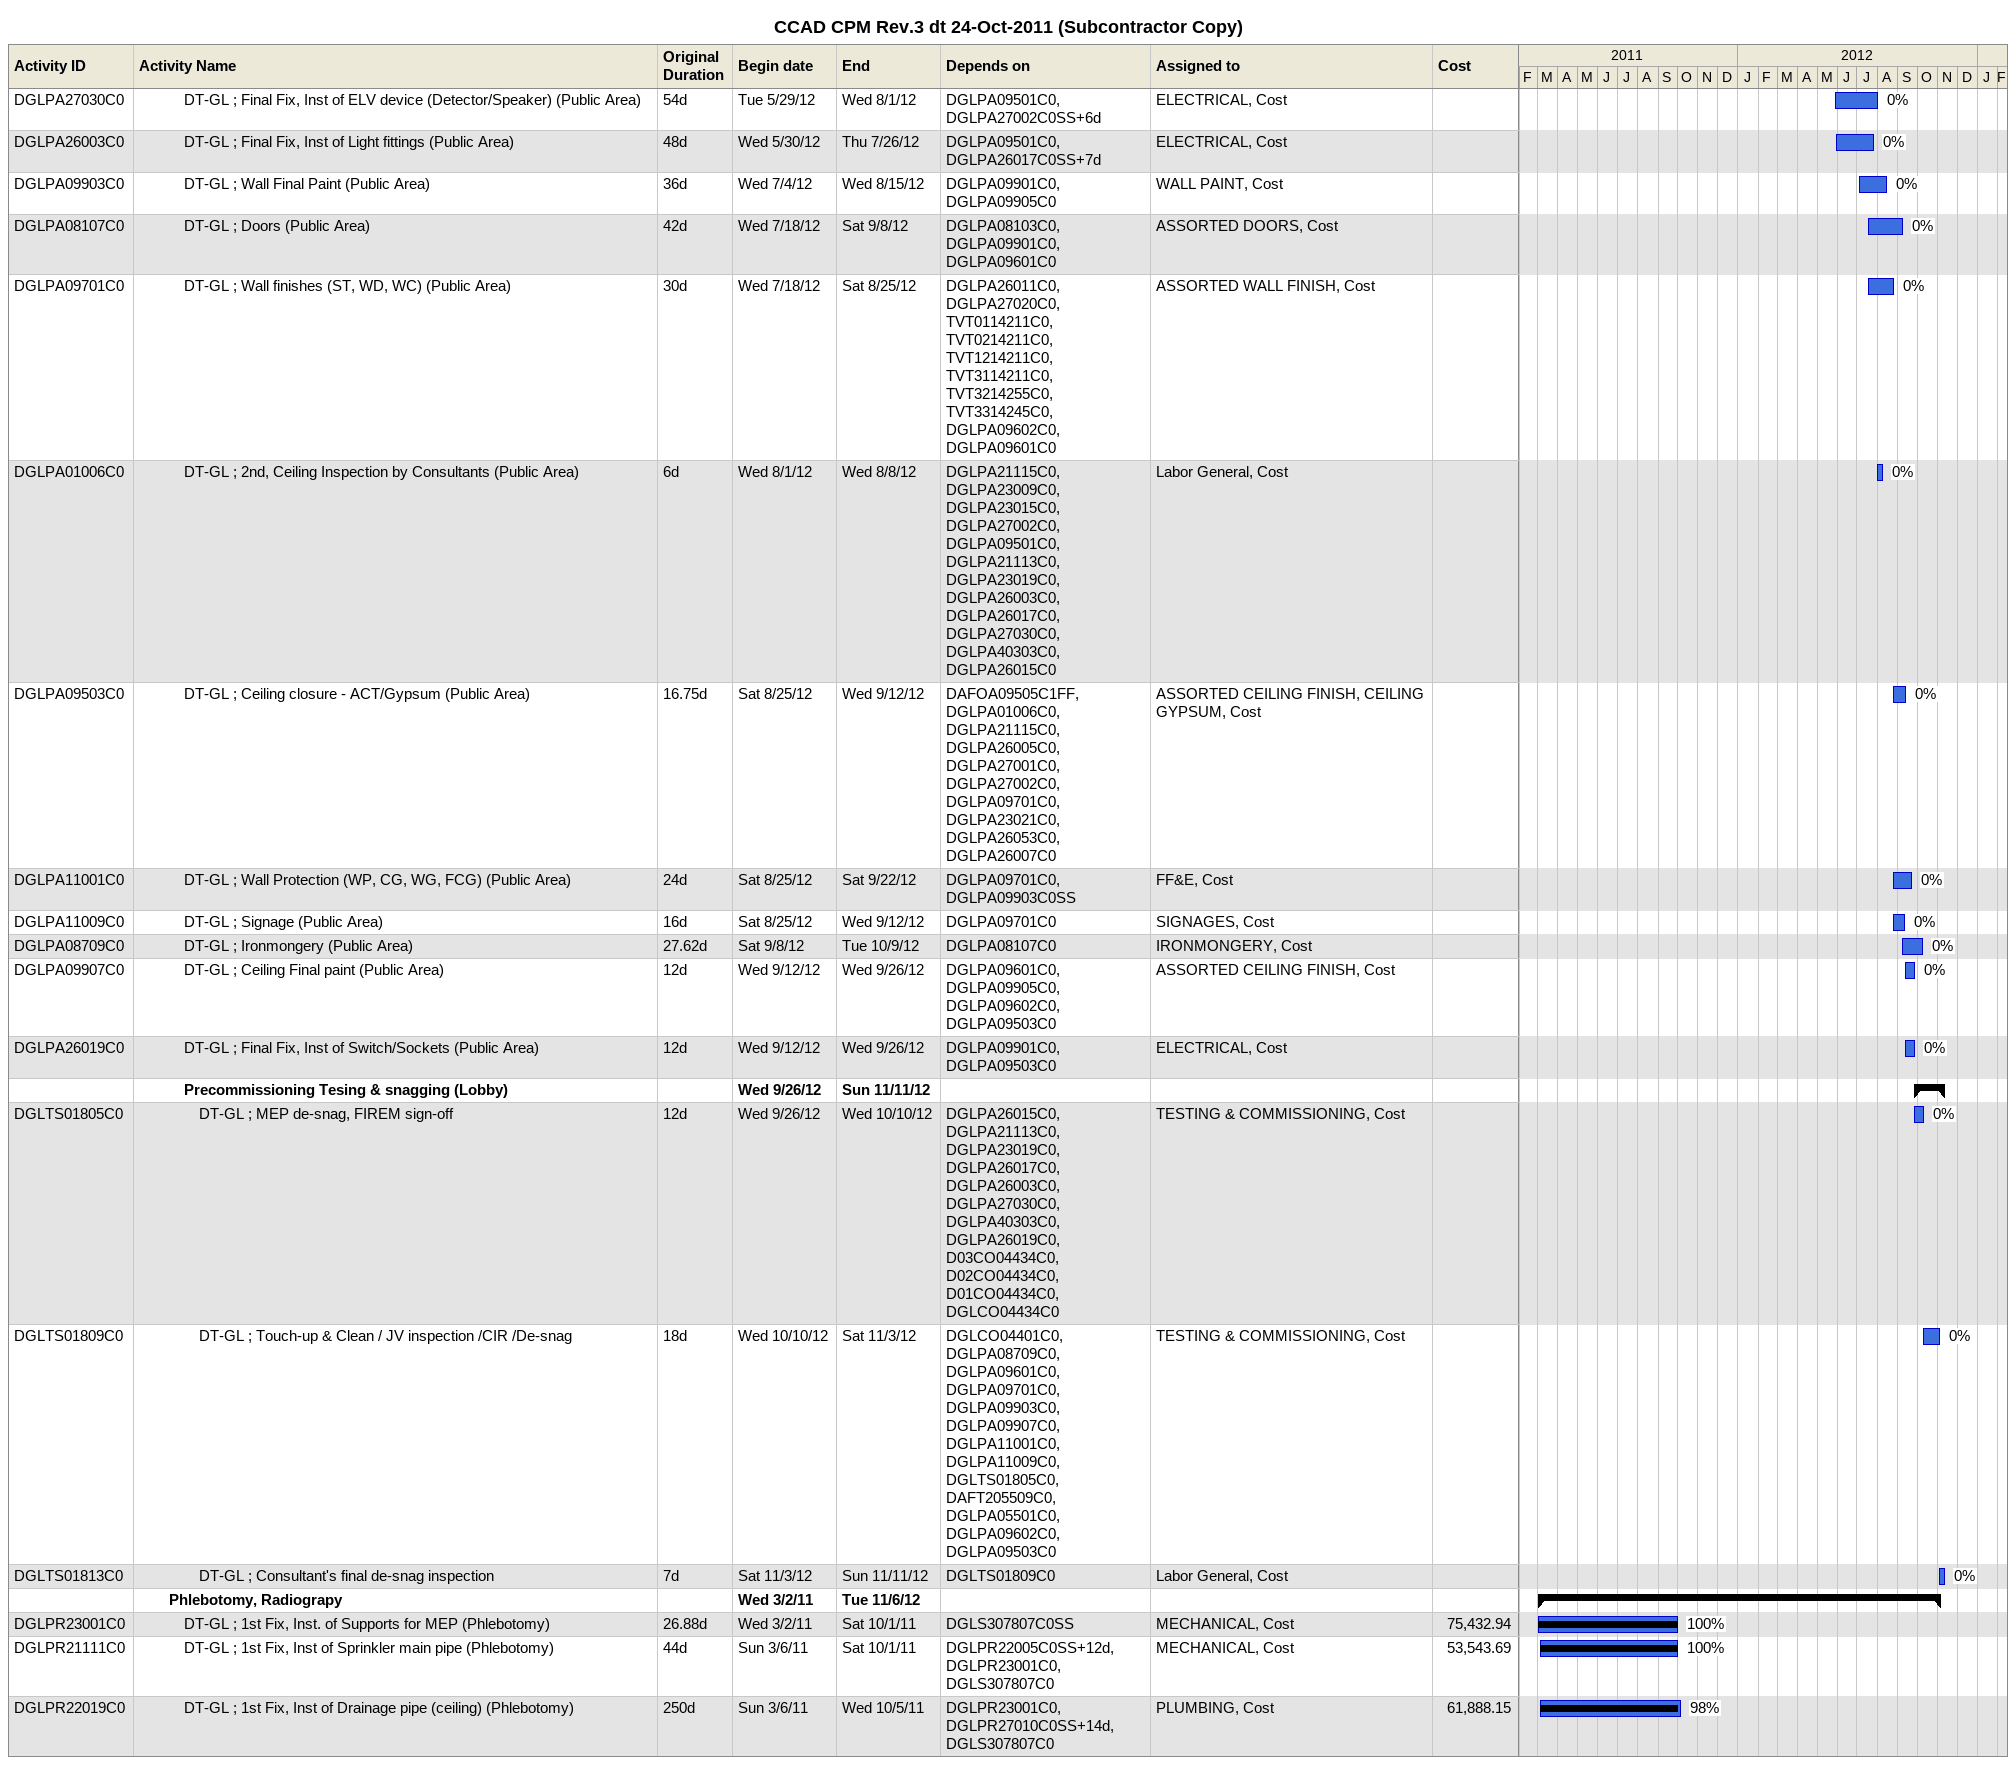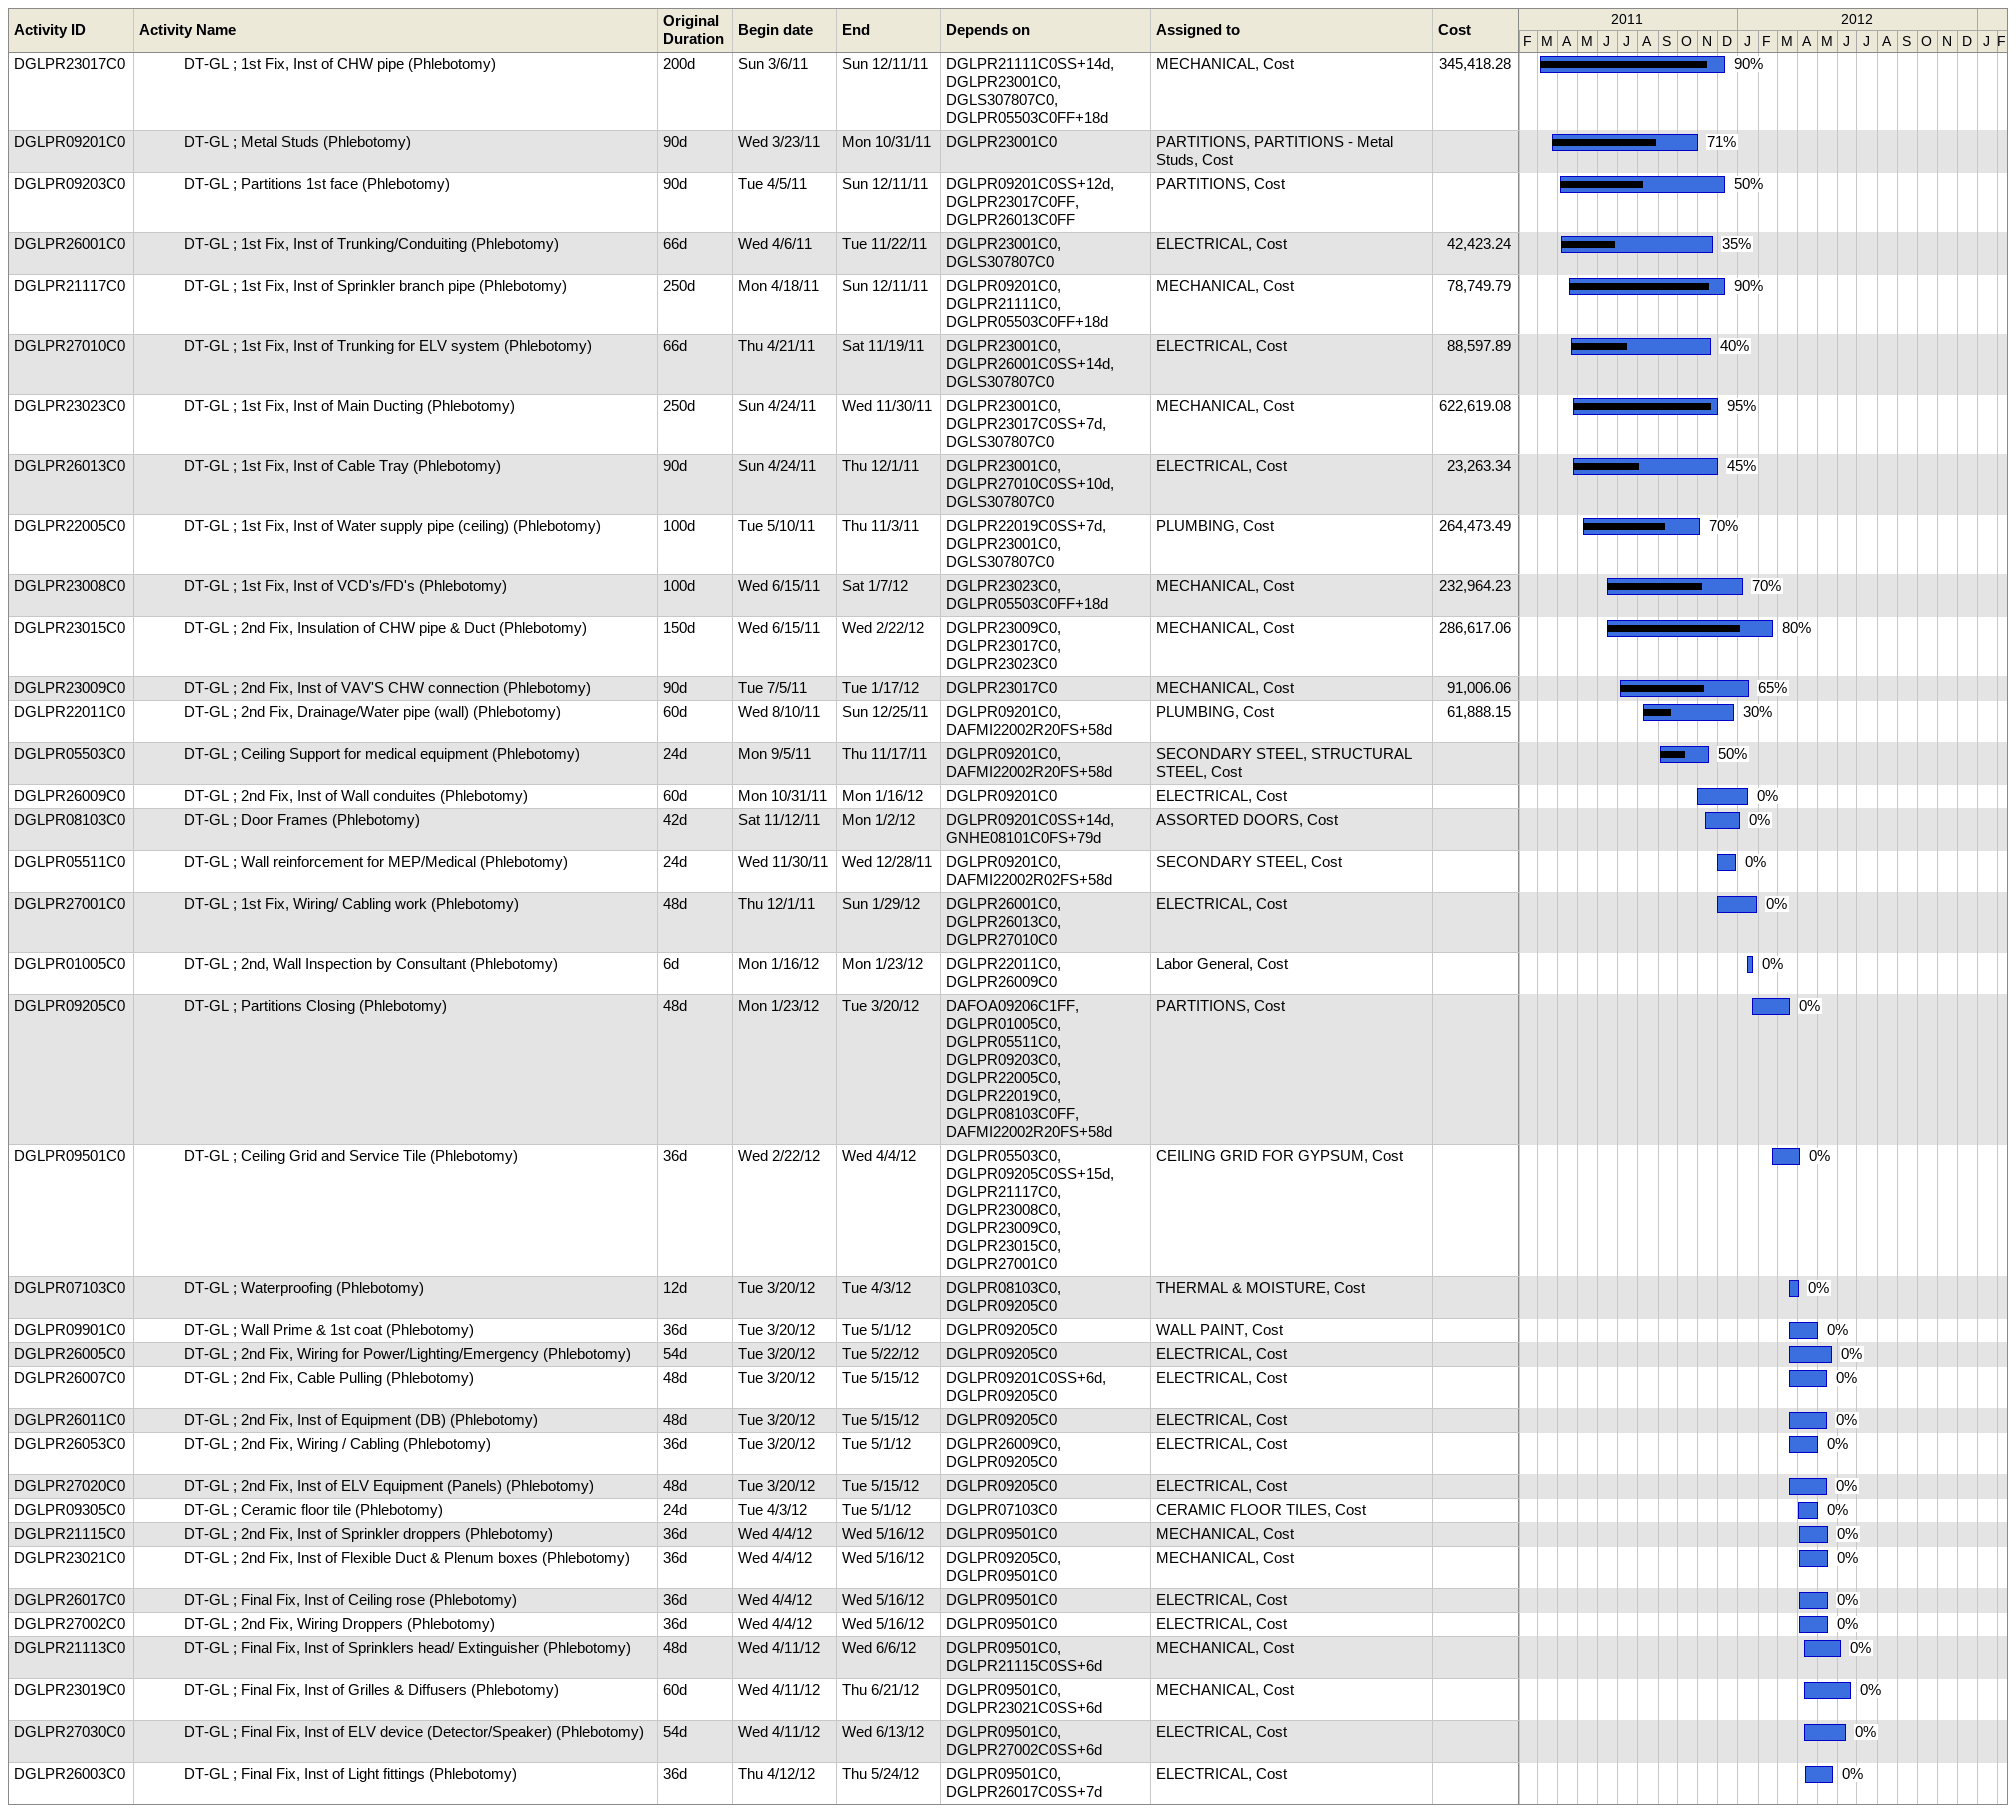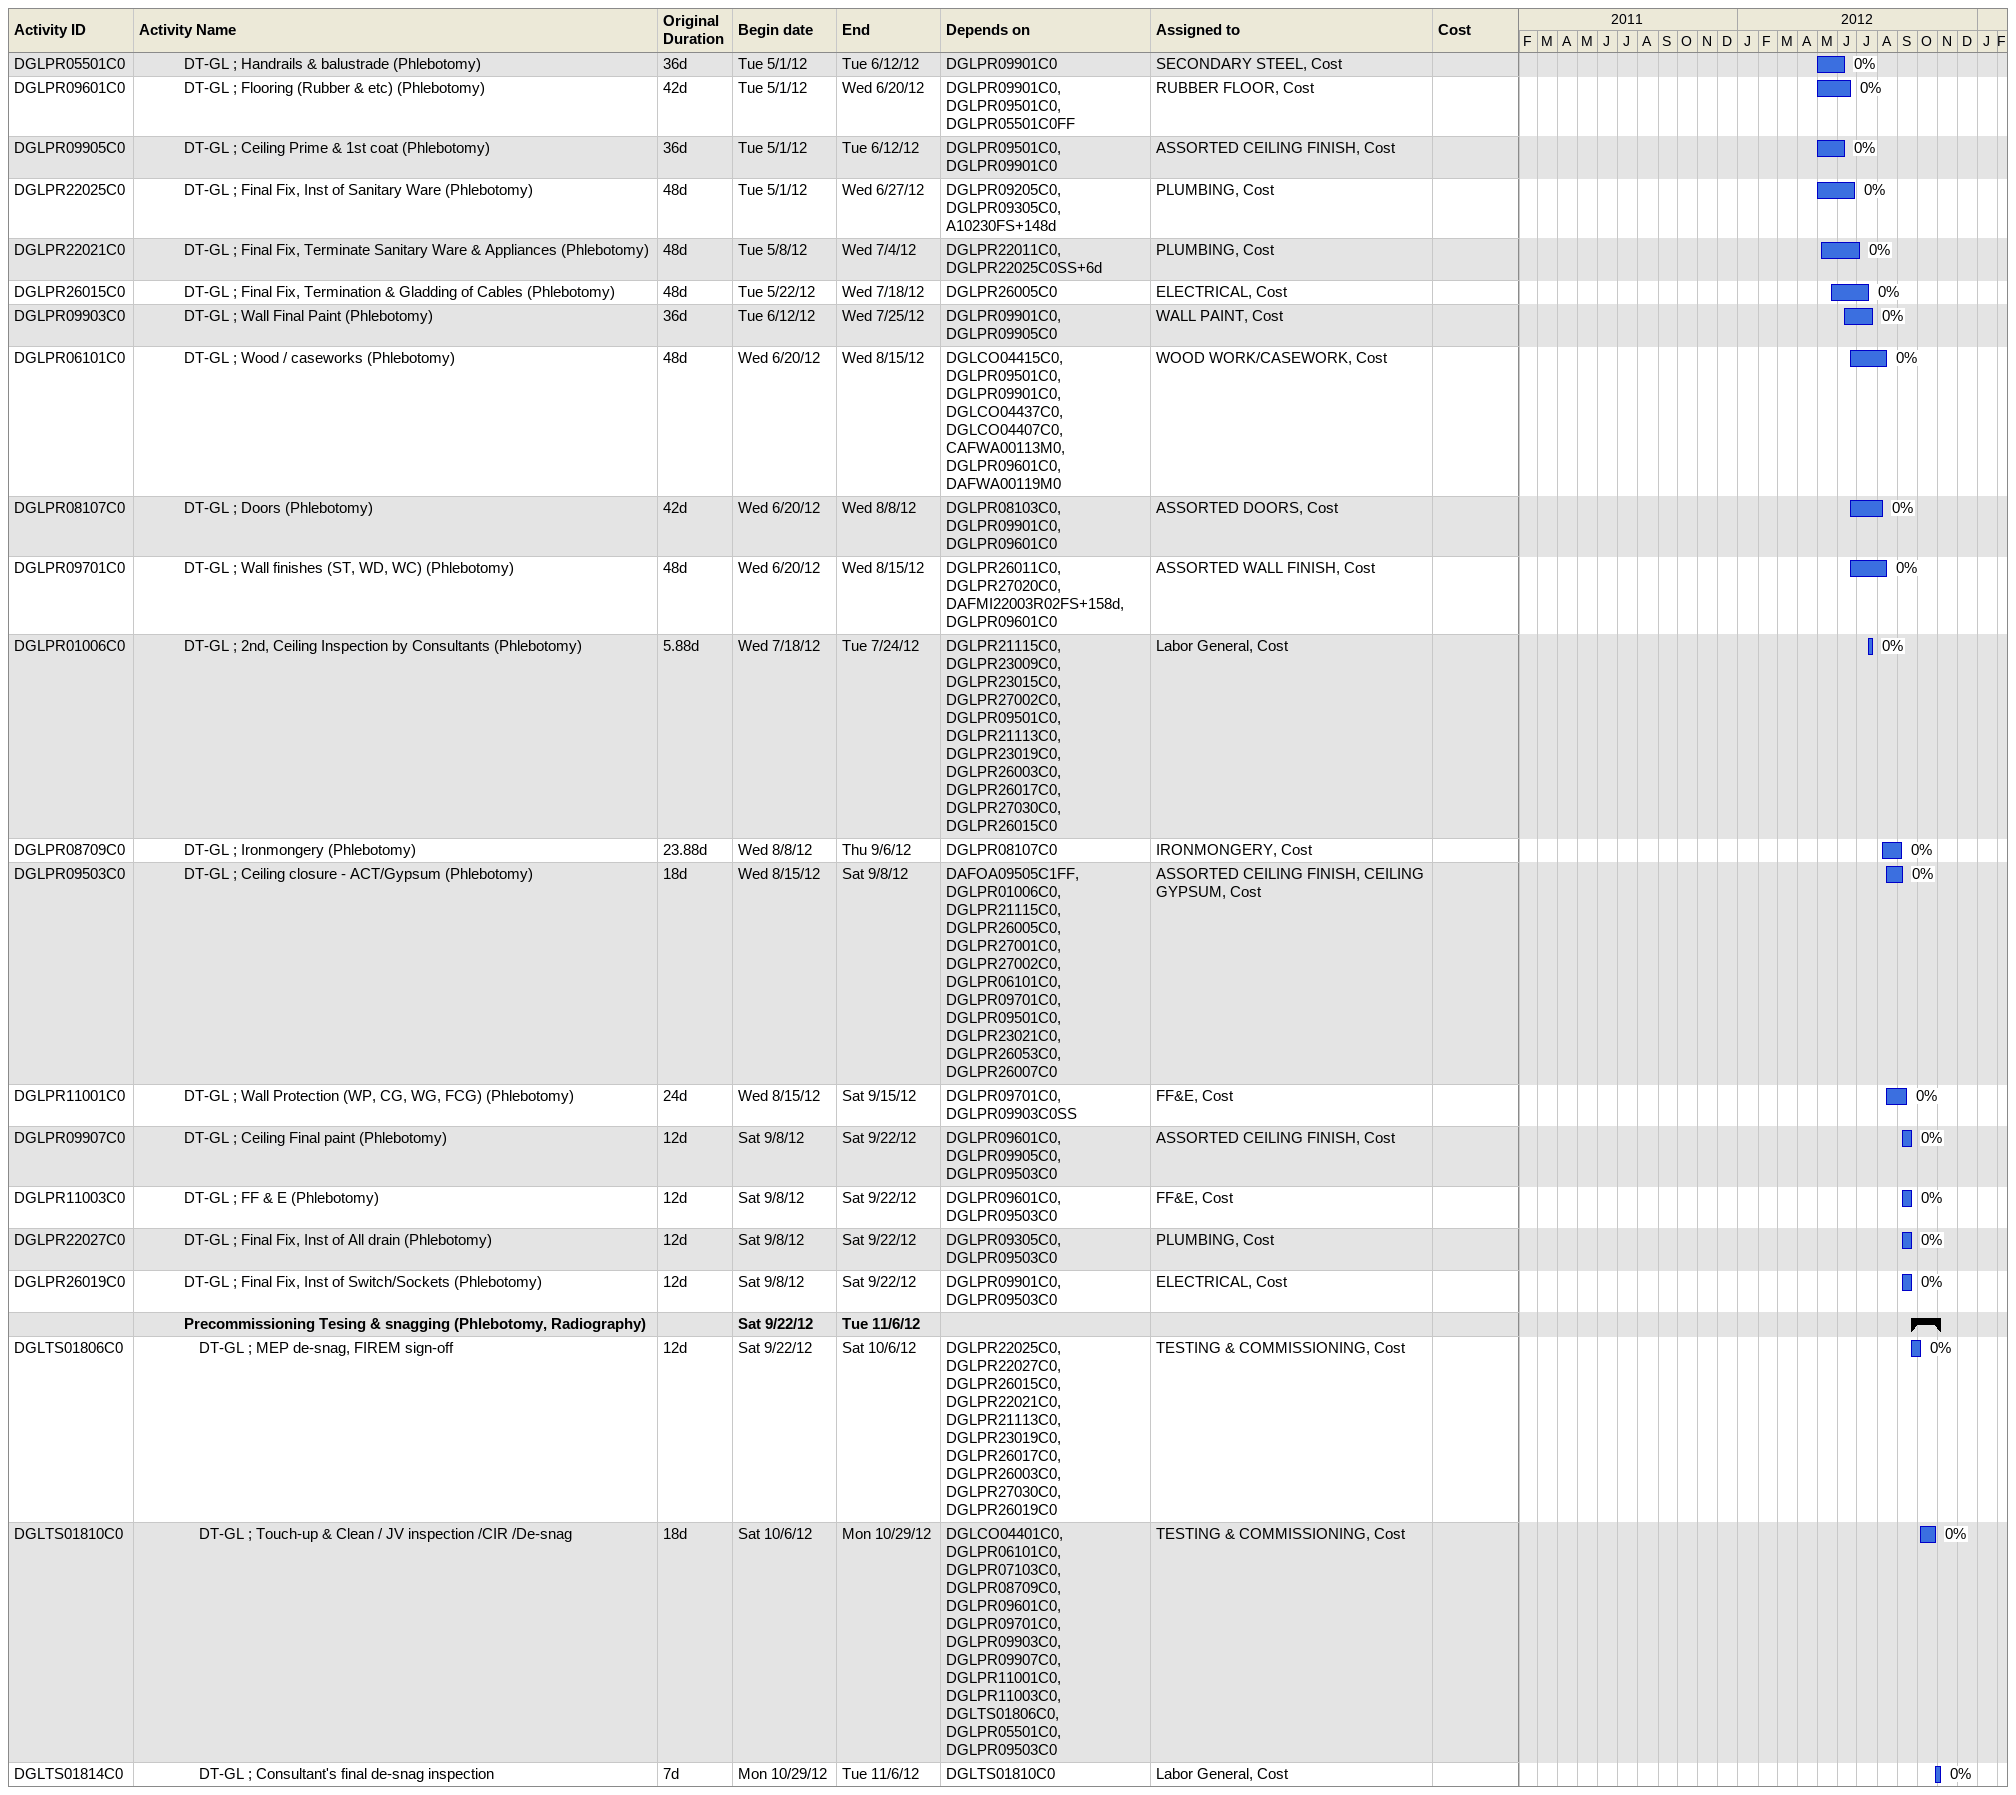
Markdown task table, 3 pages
CCAD CPM Rev.3 dt 24-Oct-2011 (Subcontractor Copy)

| ID | Level | Task | Original duration | Start | Finish | Predecessors | Resources | % complete | Cost |
|---|---|---|---|---|---|---|---|---|---|
| DGLPA27030C0 | 4 | DT-GL ; Final Fix, Inst of ELV device (Detector/Speaker) (Public Area) | 54d | 2012-05-29 | 2012-08-01 | DGLPA09501C0, DGLPA27002C0SS+6d | ELECTRICAL, Cost | 0 |  |
| DGLPA26003C0 | 4 | DT-GL ; Final Fix, Inst of Light fittings (Public Area) | 48d | 2012-05-30 | 2012-07-26 | DGLPA09501C0, DGLPA26017C0SS+7d | ELECTRICAL, Cost | 0 |  |
| DGLPA09903C0 | 4 | DT-GL ; Wall Final Paint (Public Area) | 36d | 2012-07-04 | 2012-08-15 | DGLPA09901C0, DGLPA09905C0 | WALL PAINT, Cost | 0 |  |
| DGLPA08107C0 | 4 | DT-GL ; Doors (Public Area) | 42d | 2012-07-18 | 2012-09-08 | DGLPA08103C0, DGLPA09901C0, DGLPA09601C0 | ASSORTED DOORS, Cost | 0 |  |
| DGLPA09701C0 | 4 | DT-GL ; Wall finishes (ST, WD, WC) (Public Area) | 30d | 2012-07-18 | 2012-08-25 | DGLPA26011C0, DGLPA27020C0, TVT0114211C0, TVT0214211C0, TVT1214211C0, TVT3114211C0, TVT3214255C0, TVT3314245C0, DGLPA09602C0, DGLPA09601C0 | ASSORTED WALL FINISH, Cost | 0 |  |
| DGLPA01006C0 | 4 | DT-GL ; 2nd, Ceiling Inspection by Consultants (Public Area) | 6d | 2012-08-01 | 2012-08-08 | DGLPA21115C0, DGLPA23009C0, DGLPA23015C0, DGLPA27002C0, DGLPA09501C0, DGLPA21113C0, DGLPA23019C0, DGLPA26003C0, DGLPA26017C0, DGLPA27030C0, DGLPA40303C0, DGLPA26015C0 | Labor General, Cost | 0 |  |
| DGLPA09503C0 | 4 | DT-GL ; Ceiling closure - ACT/Gypsum (Public Area) | 16.75d | 2012-08-25 | 2012-09-12 | DAFOA09505C1FF, DGLPA01006C0, DGLPA21115C0, DGLPA26005C0, DGLPA27001C0, DGLPA27002C0, DGLPA09701C0, DGLPA23021C0, DGLPA26053C0, DGLPA26007C0 | ASSORTED CEILING FINISH, CEILING GYPSUM, Cost | 0 |  |
| DGLPA11001C0 | 4 | DT-GL ; Wall Protection (WP, CG, WG, FCG) (Public Area) | 24d | 2012-08-25 | 2012-09-22 | DGLPA09701C0, DGLPA09903C0SS | FF&E, Cost | 0 |  |
| DGLPA11009C0 | 4 | DT-GL ; Signage (Public Area) | 16d | 2012-08-25 | 2012-09-12 | DGLPA09701C0 | SIGNAGES, Cost | 0 |  |
| DGLPA08709C0 | 4 | DT-GL ; Ironmongery (Public Area) | 27.62d | 2012-09-08 | 2012-10-09 | DGLPA08107C0 | IRONMONGERY, Cost | 0 |  |
| DGLPA09907C0 | 4 | DT-GL ; Ceiling Final paint (Public Area) | 12d | 2012-09-12 | 2012-09-26 | DGLPA09601C0, DGLPA09905C0, DGLPA09602C0, DGLPA09503C0 | ASSORTED CEILING FINISH, Cost | 0 |  |
| DGLPA26019C0 | 4 | DT-GL ; Final Fix, Inst of Switch/Sockets (Public Area) | 12d | 2012-09-12 | 2012-09-26 | DGLPA09901C0, DGLPA09503C0 | ELECTRICAL, Cost | 0 |  |
|  | 4 | **Precommissioning Tesing & snagging (Lobby)** |  | 2012-09-26 | 2012-11-11 |  |  |  |  |
| DGLTS01805C0 | 5 | DT-GL ; MEP de-snag, FIREM sign-off | 12d | 2012-09-26 | 2012-10-10 | DGLPA26015C0, DGLPA21113C0, DGLPA23019C0, DGLPA26017C0, DGLPA26003C0, DGLPA27030C0, DGLPA40303C0, DGLPA26019C0, D03CO04434C0, D02CO04434C0, D01CO04434C0, DGLCO04434C0 | TESTING & COMMISSIONING, Cost | 0 |  |
| DGLTS01809C0 | 5 | DT-GL ; Touch-up & Clean / JV inspection /CIR /De-snag | 18d | 2012-10-10 | 2012-11-03 | DGLCO04401C0, DGLPA08709C0, DGLPA09601C0, DGLPA09701C0, DGLPA09903C0, DGLPA09907C0, DGLPA11001C0, DGLPA11009C0, DGLTS01805C0, DAFT205509C0, DGLPA05501C0, DGLPA09602C0, DGLPA09503C0 | TESTING & COMMISSIONING, Cost | 0 |  |
| DGLTS01813C0 | 5 | DT-GL ; Consultant's final de-snag inspection | 7d | 2012-11-03 | 2012-11-11 | DGLTS01809C0 | Labor General, Cost | 0 |  |
|  | 3 | **Phlebotomy, Radiograpy** |  | 2011-03-02 | 2012-11-06 |  |  |  |  |
| DGLPR23001C0 | 4 | DT-GL ; 1st Fix, Inst. of Supports for MEP (Phlebotomy) | 26.88d | 2011-03-02 | 2011-10-01 | DGLS307807C0SS | MECHANICAL, Cost | 100 | 75432.94 |
| DGLPR21111C0 | 4 | DT-GL ; 1st Fix, Inst of Sprinkler main pipe (Phlebotomy) | 44d | 2011-03-06 | 2011-10-01 | DGLPR22005C0SS+12d, DGLPR23001C0, DGLS307807C0 | MECHANICAL, Cost | 100 | 53543.69 |
| DGLPR22019C0 | 4 | DT-GL ; 1st Fix, Inst of Drainage pipe (ceiling) (Phlebotomy) | 250d | 2011-03-06 | 2011-10-05 | DGLPR23001C0, DGLPR27010C0SS+14d, DGLS307807C0 | PLUMBING, Cost | 98 | 61888.15 |
| DGLPR23017C0 | 4 | DT-GL ; 1st Fix, Inst of CHW pipe (Phlebotomy) | 200d | 2011-03-06 | 2011-12-11 | DGLPR21111C0SS+14d, DGLPR23001C0, DGLS307807C0, DGLPR05503C0FF+18d | MECHANICAL, Cost | 90 | 345418.28 |
| DGLPR09201C0 | 4 | DT-GL ; Metal Studs (Phlebotomy) | 90d | 2011-03-23 | 2011-10-31 | DGLPR23001C0 | PARTITIONS, PARTITIONS - Metal Studs, Cost | 71 |  |
| DGLPR09203C0 | 4 | DT-GL ; Partitions 1st face (Phlebotomy) | 90d | 2011-04-05 | 2011-12-11 | DGLPR09201C0SS+12d, DGLPR23017C0FF, DGLPR26013C0FF | PARTITIONS, Cost | 50 |  |
| DGLPR26001C0 | 4 | DT-GL ; 1st Fix, Inst of Trunking/Conduiting (Phlebotomy) | 66d | 2011-04-06 | 2011-11-22 | DGLPR23001C0, DGLS307807C0 | ELECTRICAL, Cost | 35 | 42423.24 |
| DGLPR21117C0 | 4 | DT-GL ; 1st Fix, Inst of Sprinkler branch pipe (Phlebotomy) | 250d | 2011-04-18 | 2011-12-11 | DGLPR09201C0, DGLPR21111C0, DGLPR05503C0FF+18d | MECHANICAL, Cost | 90 | 78749.79 |
| DGLPR27010C0 | 4 | DT-GL ; 1st Fix, Inst of Trunking for ELV system (Phlebotomy) | 66d | 2011-04-21 | 2011-11-19 | DGLPR23001C0, DGLPR26001C0SS+14d, DGLS307807C0 | ELECTRICAL, Cost | 40 | 88597.89 |
| DGLPR23023C0 | 4 | DT-GL ; 1st Fix, Inst of Main Ducting (Phlebotomy) | 250d | 2011-04-24 | 2011-11-30 | DGLPR23001C0, DGLPR23017C0SS+7d, DGLS307807C0 | MECHANICAL, Cost | 95 | 622619.08 |
| DGLPR26013C0 | 4 | DT-GL ; 1st Fix, Inst of Cable Tray (Phlebotomy) | 90d | 2011-04-24 | 2011-12-01 | DGLPR23001C0, DGLPR27010C0SS+10d, DGLS307807C0 | ELECTRICAL, Cost | 45 | 23263.34 |
| DGLPR22005C0 | 4 | DT-GL ; 1st Fix, Inst of Water supply pipe (ceiling) (Phlebotomy) | 100d | 2011-05-10 | 2011-11-03 | DGLPR22019C0SS+7d, DGLPR23001C0, DGLS307807C0 | PLUMBING, Cost | 70 | 264473.49 |
| DGLPR23008C0 | 4 | DT-GL ; 1st Fix, Inst of VCD's/FD's (Phlebotomy) | 100d | 2011-06-15 | 2012-01-07 | DGLPR23023C0, DGLPR05503C0FF+18d | MECHANICAL, Cost | 70 | 232964.23 |
| DGLPR23015C0 | 4 | DT-GL ; 2nd Fix, Insulation of CHW pipe & Duct (Phlebotomy) | 150d | 2011-06-15 | 2012-02-22 | DGLPR23009C0, DGLPR23017C0, DGLPR23023C0 | MECHANICAL, Cost | 80 | 286617.06 |
| DGLPR23009C0 | 4 | DT-GL ; 2nd Fix, Inst of VAV'S CHW connection (Phlebotomy) | 90d | 2011-07-05 | 2012-01-17 | DGLPR23017C0 | MECHANICAL, Cost | 65 | 91006.06 |
| DGLPR22011C0 | 4 | DT-GL ; 2nd Fix, Drainage/Water pipe (wall) (Phlebotomy) | 60d | 2011-08-10 | 2011-12-25 | DGLPR09201C0, DAFMI22002R20FS+58d | PLUMBING, Cost | 30 | 61888.15 |
| DGLPR05503C0 | 4 | DT-GL ; Ceiling Support for medical equipment (Phlebotomy) | 24d | 2011-09-05 | 2011-11-17 | DGLPR09201C0, DAFMI22002R20FS+58d | SECONDARY STEEL, STRUCTURAL STEEL, Cost | 50 |  |
| DGLPR26009C0 | 4 | DT-GL ; 2nd Fix, Inst of Wall conduites (Phlebotomy) | 60d | 2011-10-31 | 2012-01-16 | DGLPR09201C0 | ELECTRICAL, Cost | 0 |  |
| DGLPR08103C0 | 4 | DT-GL ; Door Frames (Phlebotomy) | 42d | 2011-11-12 | 2012-01-02 | DGLPR09201C0SS+14d, GNHE08101C0FS+79d | ASSORTED DOORS, Cost | 0 |  |
| DGLPR05511C0 | 4 | DT-GL ; Wall reinforcement for MEP/Medical (Phlebotomy) | 24d | 2011-11-30 | 2011-12-28 | DGLPR09201C0, DAFMI22002R02FS+58d | SECONDARY STEEL, Cost | 0 |  |
| DGLPR27001C0 | 4 | DT-GL ; 1st Fix, Wiring/ Cabling work (Phlebotomy) | 48d | 2011-12-01 | 2012-01-29 | DGLPR26001C0, DGLPR26013C0, DGLPR27010C0 | ELECTRICAL, Cost | 0 |  |
| DGLPR01005C0 | 4 | DT-GL ; 2nd, Wall Inspection by Consultant (Phlebotomy) | 6d | 2012-01-16 | 2012-01-23 | DGLPR22011C0, DGLPR26009C0 | Labor General, Cost | 0 |  |
| DGLPR09205C0 | 4 | DT-GL ; Partitions Closing (Phlebotomy) | 48d | 2012-01-23 | 2012-03-20 | DAFOA09206C1FF, DGLPR01005C0, DGLPR05511C0, DGLPR09203C0, DGLPR22005C0, DGLPR22019C0, DGLPR08103C0FF, DAFMI22002R20FS+58d | PARTITIONS, Cost | 0 |  |
| DGLPR09501C0 | 4 | DT-GL ; Ceiling Grid and Service Tile (Phlebotomy) | 36d | 2012-02-22 | 2012-04-04 | DGLPR05503C0, DGLPR09205C0SS+15d, DGLPR21117C0, DGLPR23008C0, DGLPR23009C0, DGLPR23015C0, DGLPR27001C0 | CEILING GRID FOR GYPSUM, Cost | 0 |  |
| DGLPR07103C0 | 4 | DT-GL ; Waterproofing (Phlebotomy) | 12d | 2012-03-20 | 2012-04-03 | DGLPR08103C0, DGLPR09205C0 | THERMAL & MOISTURE, Cost | 0 |  |
| DGLPR09901C0 | 4 | DT-GL ; Wall Prime & 1st coat (Phlebotomy) | 36d | 2012-03-20 | 2012-05-01 | DGLPR09205C0 | WALL PAINT, Cost | 0 |  |
| DGLPR26005C0 | 4 | DT-GL ; 2nd Fix, Wiring for Power/Lighting/Emergency (Phlebotomy) | 54d | 2012-03-20 | 2012-05-22 | DGLPR09205C0 | ELECTRICAL, Cost | 0 |  |
| DGLPR26007C0 | 4 | DT-GL ; 2nd Fix, Cable Pulling (Phlebotomy) | 48d | 2012-03-20 | 2012-05-15 | DGLPR09201C0SS+6d, DGLPR09205C0 | ELECTRICAL, Cost | 0 |  |
| DGLPR26011C0 | 4 | DT-GL ; 2nd Fix, Inst of Equipment (DB) (Phlebotomy) | 48d | 2012-03-20 | 2012-05-15 | DGLPR09205C0 | ELECTRICAL, Cost | 0 |  |
| DGLPR26053C0 | 4 | DT-GL ; 2nd Fix, Wiring / Cabling (Phlebotomy) | 36d | 2012-03-20 | 2012-05-01 | DGLPR26009C0, DGLPR09205C0 | ELECTRICAL, Cost | 0 |  |
| DGLPR27020C0 | 4 | DT-GL ; 2nd Fix, Inst of ELV Equipment (Panels) (Phlebotomy) | 48d | 2012-03-20 | 2012-05-15 | DGLPR09205C0 | ELECTRICAL, Cost | 0 |  |
| DGLPR09305C0 | 4 | DT-GL ; Ceramic floor tile (Phlebotomy) | 24d | 2012-04-03 | 2012-05-01 | DGLPR07103C0 | CERAMIC FLOOR TILES, Cost | 0 |  |
| DGLPR21115C0 | 4 | DT-GL ; 2nd Fix, Inst of Sprinkler droppers (Phlebotomy) | 36d | 2012-04-04 | 2012-05-16 | DGLPR09501C0 | MECHANICAL, Cost | 0 |  |
| DGLPR23021C0 | 4 | DT-GL ; 2nd Fix, Inst of Flexible Duct & Plenum boxes (Phlebotomy) | 36d | 2012-04-04 | 2012-05-16 | DGLPR09205C0, DGLPR09501C0 | MECHANICAL, Cost | 0 |  |
| DGLPR26017C0 | 4 | DT-GL ; Final Fix, Inst of Ceiling rose (Phlebotomy) | 36d | 2012-04-04 | 2012-05-16 | DGLPR09501C0 | ELECTRICAL, Cost | 0 |  |
| DGLPR27002C0 | 4 | DT-GL ; 2nd Fix, Wiring Droppers (Phlebotomy) | 36d | 2012-04-04 | 2012-05-16 | DGLPR09501C0 | ELECTRICAL, Cost | 0 |  |
| DGLPR21113C0 | 4 | DT-GL ; Final Fix, Inst of Sprinklers head/ Extinguisher (Phlebotomy) | 48d | 2012-04-11 | 2012-06-06 | DGLPR09501C0, DGLPR21115C0SS+6d | MECHANICAL, Cost | 0 |  |
| DGLPR23019C0 | 4 | DT-GL ; Final Fix, Inst of Grilles & Diffusers (Phlebotomy) | 60d | 2012-04-11 | 2012-06-21 | DGLPR09501C0, DGLPR23021C0SS+6d | MECHANICAL, Cost | 0 |  |
| DGLPR27030C0 | 4 | DT-GL ; Final Fix, Inst of ELV device (Detector/Speaker) (Phlebotomy) | 54d | 2012-04-11 | 2012-06-13 | DGLPR09501C0, DGLPR27002C0SS+6d | ELECTRICAL, Cost | 0 |  |
| DGLPR26003C0 | 4 | DT-GL ; Final Fix, Inst of Light fittings (Phlebotomy) | 36d | 2012-04-12 | 2012-05-24 | DGLPR09501C0, DGLPR26017C0SS+7d | ELECTRICAL, Cost | 0 |  |
| DGLPR05501C0 | 4 | DT-GL ; Handrails & balustrade (Phlebotomy) | 36d | 2012-05-01 | 2012-06-12 | DGLPR09901C0 | SECONDARY STEEL, Cost | 0 |  |
| DGLPR09601C0 | 4 | DT-GL ; Flooring (Rubber & etc) (Phlebotomy) | 42d | 2012-05-01 | 2012-06-20 | DGLPR09901C0, DGLPR09501C0, DGLPR05501C0FF | RUBBER FLOOR, Cost | 0 |  |
| DGLPR09905C0 | 4 | DT-GL ; Ceiling Prime & 1st coat (Phlebotomy) | 36d | 2012-05-01 | 2012-06-12 | DGLPR09501C0, DGLPR09901C0 | ASSORTED CEILING FINISH, Cost | 0 |  |
| DGLPR22025C0 | 4 | DT-GL ; Final Fix, Inst of Sanitary Ware (Phlebotomy) | 48d | 2012-05-01 | 2012-06-27 | DGLPR09205C0, DGLPR09305C0, A10230FS+148d | PLUMBING, Cost | 0 |  |
| DGLPR22021C0 | 4 | DT-GL ; Final Fix, Terminate Sanitary Ware & Appliances (Phlebotomy) | 48d | 2012-05-08 | 2012-07-04 | DGLPR22011C0, DGLPR22025C0SS+6d | PLUMBING, Cost | 0 |  |
| DGLPR26015C0 | 4 | DT-GL ; Final Fix, Termination & Gladding of Cables (Phlebotomy) | 48d | 2012-05-22 | 2012-07-18 | DGLPR26005C0 | ELECTRICAL, Cost | 0 |  |
| DGLPR09903C0 | 4 | DT-GL ; Wall Final Paint (Phlebotomy) | 36d | 2012-06-12 | 2012-07-25 | DGLPR09901C0, DGLPR09905C0 | WALL PAINT, Cost | 0 |  |
| DGLPR06101C0 | 4 | DT-GL ; Wood / caseworks (Phlebotomy) | 48d | 2012-06-20 | 2012-08-15 | DGLCO04415C0, DGLPR09501C0, DGLPR09901C0, DGLCO04437C0, DGLCO04407C0, CAFWA00113M0, DGLPR09601C0, DAFWA00119M0 | WOOD WORK/CASEWORK, Cost | 0 |  |
| DGLPR08107C0 | 4 | DT-GL ; Doors (Phlebotomy) | 42d | 2012-06-20 | 2012-08-08 | DGLPR08103C0, DGLPR09901C0, DGLPR09601C0 | ASSORTED DOORS, Cost | 0 |  |
| DGLPR09701C0 | 4 | DT-GL ; Wall finishes (ST, WD, WC) (Phlebotomy) | 48d | 2012-06-20 | 2012-08-15 | DGLPR26011C0, DGLPR27020C0, DAFMI22003R02FS+158d, DGLPR09601C0 | ASSORTED WALL FINISH, Cost | 0 |  |
| DGLPR01006C0 | 4 | DT-GL ; 2nd, Ceiling Inspection by Consultants (Phlebotomy) | 5.88d | 2012-07-18 | 2012-07-24 | DGLPR21115C0, DGLPR23009C0, DGLPR23015C0, DGLPR27002C0, DGLPR09501C0, DGLPR21113C0, DGLPR23019C0, DGLPR26003C0, DGLPR26017C0, DGLPR27030C0, DGLPR26015C0 | Labor General, Cost | 0 |  |
| DGLPR08709C0 | 4 | DT-GL ; Ironmongery (Phlebotomy) | 23.88d | 2012-08-08 | 2012-09-06 | DGLPR08107C0 | IRONMONGERY, Cost | 0 |  |
| DGLPR09503C0 | 4 | DT-GL ; Ceiling closure - ACT/Gypsum (Phlebotomy) | 18d | 2012-08-15 | 2012-09-08 | DAFOA09505C1FF, DGLPR01006C0, DGLPR21115C0, DGLPR26005C0, DGLPR27001C0, DGLPR27002C0, DGLPR06101C0, DGLPR09701C0, DGLPR09501C0, DGLPR23021C0, DGLPR26053C0, DGLPR26007C0 | ASSORTED CEILING FINISH, CEILING GYPSUM, Cost | 0 |  |
| DGLPR11001C0 | 4 | DT-GL ; Wall Protection (WP, CG, WG, FCG) (Phlebotomy) | 24d | 2012-08-15 | 2012-09-15 | DGLPR09701C0, DGLPR09903C0SS | FF&E, Cost | 0 |  |
| DGLPR09907C0 | 4 | DT-GL ; Ceiling Final paint (Phlebotomy) | 12d | 2012-09-08 | 2012-09-22 | DGLPR09601C0, DGLPR09905C0, DGLPR09503C0 | ASSORTED CEILING FINISH, Cost | 0 |  |
| DGLPR11003C0 | 4 | DT-GL ; FF & E (Phlebotomy) | 12d | 2012-09-08 | 2012-09-22 | DGLPR09601C0, DGLPR09503C0 | FF&E, Cost | 0 |  |
| DGLPR22027C0 | 4 | DT-GL ; Final Fix, Inst of All drain (Phlebotomy) | 12d | 2012-09-08 | 2012-09-22 | DGLPR09305C0, DGLPR09503C0 | PLUMBING, Cost | 0 |  |
| DGLPR26019C0 | 4 | DT-GL ; Final Fix, Inst of Switch/Sockets (Phlebotomy) | 12d | 2012-09-08 | 2012-09-22 | DGLPR09901C0, DGLPR09503C0 | ELECTRICAL, Cost | 0 |  |
|  | 4 | **Precommissioning Tesing & snagging (Phlebotomy, Radiography)** |  | 2012-09-22 | 2012-11-06 |  |  |  |  |
| DGLTS01806C0 | 5 | DT-GL ; MEP de-snag, FIREM sign-off | 12d | 2012-09-22 | 2012-10-06 | DGLPR22025C0, DGLPR22027C0, DGLPR26015C0, DGLPR22021C0, DGLPR21113C0, DGLPR23019C0, DGLPR26017C0, DGLPR26003C0, DGLPR27030C0, DGLPR26019C0 | TESTING & COMMISSIONING, Cost | 0 |  |
| DGLTS01810C0 | 5 | DT-GL ; Touch-up & Clean / JV inspection /CIR /De-snag | 18d | 2012-10-06 | 2012-10-29 | DGLCO04401C0, DGLPR06101C0, DGLPR07103C0, DGLPR08709C0, DGLPR09601C0, DGLPR09701C0, DGLPR09903C0, DGLPR09907C0, DGLPR11001C0, DGLPR11003C0, DGLTS01806C0, DGLPR05501C0, DGLPR09503C0 | TESTING & COMMISSIONING, Cost | 0 |  |
| DGLTS01814C0 | 5 | DT-GL ; Consultant's final de-snag inspection | 7d | 2012-10-29 | 2012-11-06 | DGLTS01810C0 | Labor General, Cost | 0 |  |
